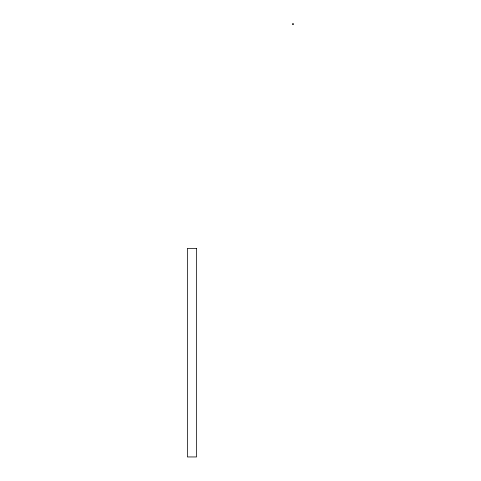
<?xml version="1.0" encoding="UTF-8"?>
<svg xmlns="http://www.w3.org/2000/svg" width="481" height="481" viewBox="0 0 481 481"><rect width="100%" height="100%" fill="white"/><g stroke="black" fill="none" stroke-linecap="round" stroke-linejoin="round"><path stroke-width="0.72" d="M293.626 24.05L292.316 24.05L293.626 24.05M196.555 248.37L187.374 248.37L187.374 456.95L196.555 456.95L196.555 248.37"/></g></svg>
